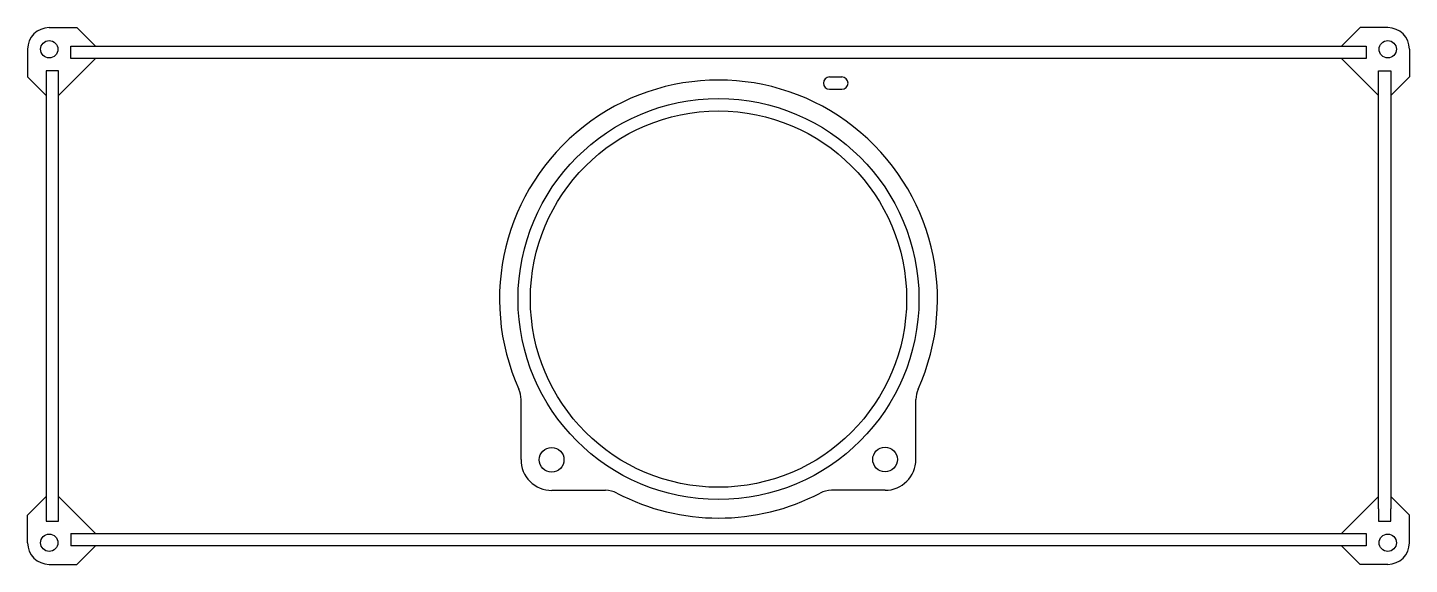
# Model space of a CAD drawing. Header units: millimetres. Extents: x -52 to 172, y -87 to 0.
import ezdxf

# ---------------------------------------------------------------- set-up
doc = ezdxf.new("R2010")
doc.units = ezdxf.units.MM
doc.layers.get('0').update_dxf_attribs({"lineweight": 25, "true_color": 0xffffff})

msp = doc.modelspace()

# ---------------------------------------------------------------- linework, layer by layer
for p, q in [((-48.5, 0), (-44, 0)), ((-44, 0), (-41, -3)), ((164, 0), (161, -3)), ((168.5, 0), (164, 0)), ((-52, -3.5), (-52, -8)), ((-45, -3), (165, -3)), ((-45, -5), (-45, -3)), ((165, -3), (165, -5)), ((172, -3.5), (172, -8)), ((-47, -11), (-41, -5)), ((165, -5), (-45, -5)), ((161, -5), (167, -11)), ((-52, -8), (-49, -11)), ((-47, -7), (-49, -7)), ((-49, -7), (-49, -9)), ((-47, -9), (-47, -7)), ((78, -8), (80, -8)), ((167, -9), (167, -7)), ((167, -7), (169, -7)), ((169, -7), (169, -9)), ((172, -8), (169, -11)), ((-49, -9), (-49, -80)), ((-47, -80), (-47, -9)), ((78, -10), (80, -10)), ((167, -78), (167, -9)), ((169, -9), (169, -78)), ((28, -70), (28, -60.26)), ((92, -70), (92, -60.26)), ((-52, -79), (-49, -76)), ((-47, -76), (-41, -82)), ((33, -75), (41.69, -75)), ((87, -75), (78.31, -75)), ((167, -76), (161, -82)), ((172, -79), (169, -76)), ((167, -78), (167, -80)), ((169, -80), (169, -78)), ((-52, -83.5), (-52, -79)), ((-49, -80), (-47, -80)), ((167, -80), (169, -80)), ((172, -83.5), (172, -79)), ((-45, -82), (165, -82)), ((-45, -82), (-45, -84)), ((165, -82), (165, -84)), ((165, -84), (-45, -84)), ((-44, -87), (-41, -84)), ((164, -87), (161, -84)), ((-48.5, -87), (-44, -87)), ((168.5, -87), (164, -87))]:
    msp.add_line(p, q)
for centre, radius in [((-48.5, -3.5), 1.4), ((168.5, -3.5), 1.4), ((60, -44), 32.5), ((60, -44), 30.5), ((32.95, -70.05), 2), ((87, -70), 2), ((-48.5, -83.5), 1.4), ((168.5, -83.5), 1.4)]:
    msp.add_circle(centre, radius)
for centre, radius, start, end in [((-48.5, -3.5), 3.5, 90, 180), ((168.5, -3.5), 3.5, 0, 90), ((60, -44), 35.5, 335.6985, 204.3015), ((78, -9), 1, 90, 270), ((80, -9), 1, 270, 90), ((24, -60.26), 4, 0, 24.3015), ((96, -60.26), 4, 155.6985, 180), ((32.95, -70.05), 4.96, 179.4718, 270.5215), ((87, -70), 5, 270, 0), ((41.69, -79), 4, 62.3842, 90), ((60, -44), 35.5, 242.3842, 297.6158), ((78.31, -79), 4, 90, 117.6158), ((-48.5, -83.5), 3.5, 180, 270), ((168.5, -83.5), 3.5, 270, 0)]:
    msp.add_arc(centre, radius, start, end)

doc.saveas('drawing.dxf')
